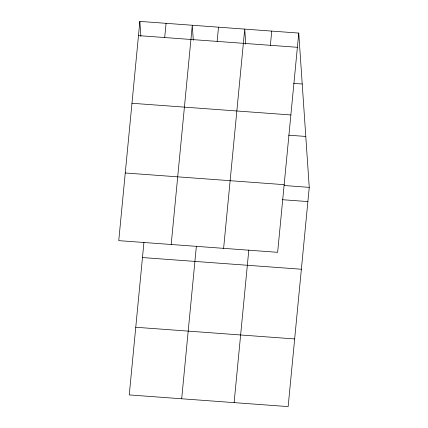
<?xml version="1.0" encoding="UTF-8"?>
<svg xmlns="http://www.w3.org/2000/svg" width="428" height="428" viewBox="0 0 428 428"><rect width="100%" height="100%" fill="white"/><g stroke="black" fill="none" stroke-linecap="round" stroke-linejoin="round"><path stroke-width="0.64" d="M139.854 21.4L118.749 240.638L277.644 252.322L298.755 33.079L139.854 21.4L140.876 36.412M143.942 242.302L129.245 394.921L288.146 406.6L309.251 187.362L298.755 33.079M164.705 37.546L166.075 23.326M171.184 244.495L192.295 25.257L193.317 40.269M181.681 398.773L196.377 246.154M217.14 41.404L218.51 27.183M223.619 248.347L244.73 29.109L245.752 44.121M234.116 402.63L248.812 250.011M270.373 45.315L271.743 31.094M138.485 35.62L297.385 47.299M293.656 83.364L302.221 83.995M131.974 103.276L290.874 114.955M288.659 135.189L305.79 136.446M125.26 172.982L284.16 184.666M284.219 185.522L309.251 187.362M282.191 199.689L307.887 201.577M142.471 257.554L301.371 269.239M135.756 327.26L294.657 338.944"/></g></svg>
